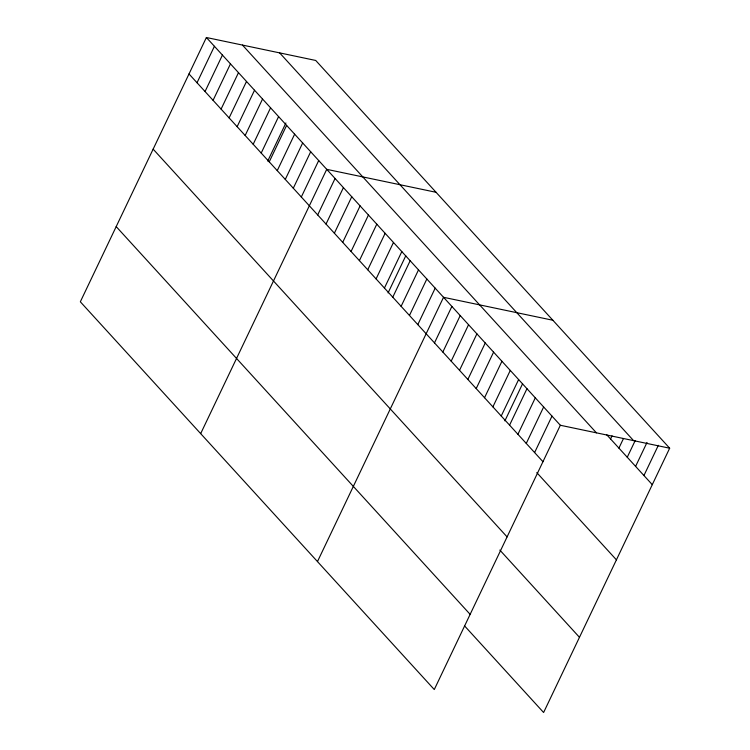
<?xml version="1.0" encoding="UTF-8"?>
<svg xmlns="http://www.w3.org/2000/svg" width="750" height="750" viewBox="0 0 750 750"><rect width="100%" height="100%" fill="white"/><g stroke="black" fill="none" stroke-linecap="round" stroke-linejoin="round"><path stroke-width="1.12" d="M206.391 37.5L80.334 301.791L434.278 689.541L560.334 425.259L206.391 37.5L315.722 60.459L669.666 448.209L543.609 712.5L464.728 626.081M197.025 82.744L214.416 46.294M205.05 91.528L222.431 55.078M213.075 100.322L230.456 63.872M221.091 109.106L238.481 72.656M229.116 117.9L246.506 81.45M237.141 126.684L254.531 90.234M245.166 135.478L262.547 99.028M253.191 144.262L270.572 107.812M261.206 153.056L278.597 116.606M267.731 161.062L285.9 122.972M269.231 161.841L286.622 125.391M277.256 170.634L294.637 134.184M285.281 179.419L302.662 142.969M293.297 188.212L310.688 151.762M301.322 196.997L318.712 160.547M200.672 433.622L326.728 169.341L436.059 192.291M317.691 214.931L335.072 178.481M326.034 224.062L343.416 187.613M334.378 233.203L351.759 196.753M342.722 242.344L360.103 205.894M351.066 251.484L368.447 215.034M359.4 260.625L376.791 224.175M367.744 269.766L385.134 233.316M376.088 278.906L393.478 242.456M384.431 288.047L401.822 251.597M388.078 292.903L405.769 255.816M392.775 297.188L410.166 260.738M401.119 306.328L418.509 269.878M409.462 315.469L426.844 279.019M417.806 324.609L435.188 288.159M317.475 561.581L443.531 297.3L552.863 320.25M434.494 342.891L451.875 306.441M442.838 352.022L460.219 315.572M451.181 361.163L468.562 324.713M459.525 370.303L476.906 333.853M467.859 379.444L485.25 342.994M476.203 388.584L493.594 352.134M484.547 397.725L501.938 361.275M492.891 406.866L510.281 370.416M501.234 416.006L518.625 379.556M504.881 420.863L522.572 383.775M509.578 425.147L526.969 388.697M517.922 434.288L535.303 397.838M526.266 443.428L543.647 406.978M534.609 452.569L551.991 416.119M610.566 438.966L612.056 435.844M618.909 448.106L623.381 438.731M627.253 457.247L635.203 440.578M635.597 466.388L647.025 442.434M643.941 475.528L658.341 445.322M560.334 425.259L669.666 448.209M279.637 52.884L633.591 440.634M606.778 434.812L652.284 484.669M242.466 45.075L596.419 432.834M189 73.95L542.953 461.709M536.784 472.603L616.425 559.847M153.141 149.138L507.084 536.887M499.837 550.069L579.469 637.312M116.194 226.603L470.138 614.353"/></g></svg>
